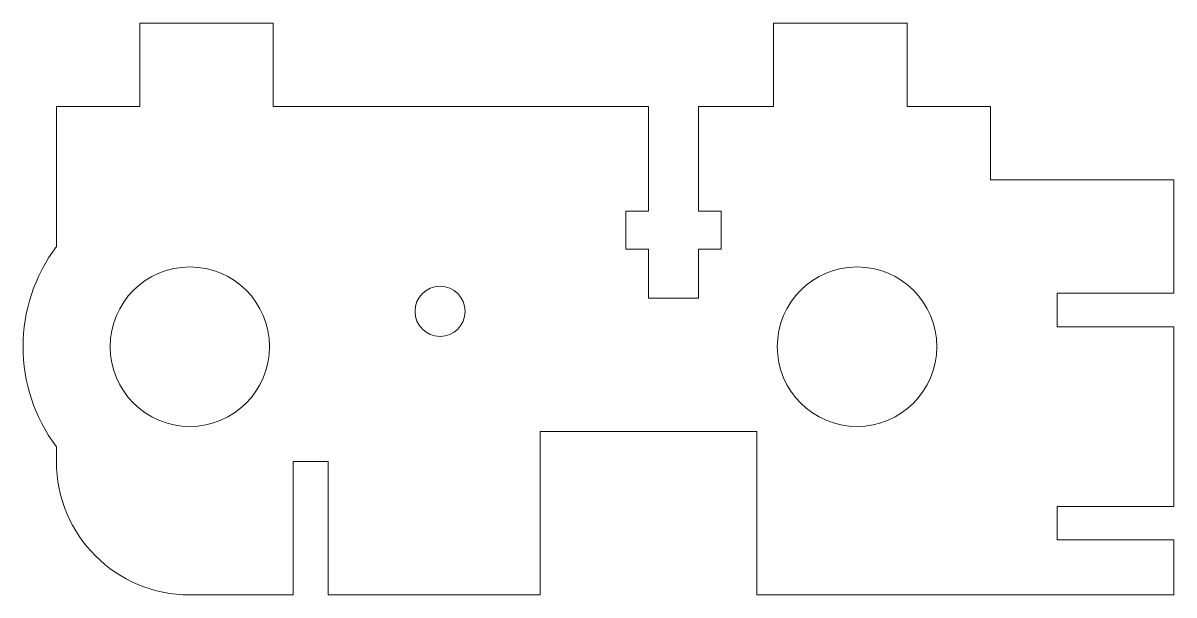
# Model space of a CAD drawing. Header units: millimetres. Extents: x -34.5 to 34.5, y -17.1 to 17.1.
import ezdxf

# ---------------------------------------------------------------- set-up
doc = ezdxf.new("R2010")
doc.units = ezdxf.units.MM
doc.layers.add('cuts', color=7, linetype='CONTINUOUS', lineweight=0, true_color=0x000000)

# ---------------------------------------------------------------- blocks, each defined once
blk = doc.blocks.new('m3-t-slot')
at = {"layer": 'cuts'}
for p, q in [((-1.5, 11.5), (1.5, 11.5)), ((-1.5, 8.55), (-1.5, 11.5)), ((1.5, 11.5), (1.5, 8.55)), ((-2.86, 6.28), (-2.86, 8.55)), ((-2.86, 8.55), (-1.5, 8.55)), ((1.5, 8.55), (2.86, 8.55)), ((2.86, 8.55), (2.86, 6.28)), ((-1.5, 6.28), (-2.86, 6.28)), ((-1.5, 0), (-1.5, 6.28)), ((1.5, 6.28), (1.5, 0)), ((2.86, 6.28), (1.5, 6.28))]:
    blk.add_line(p, q, dxfattribs=at)

msp = doc.modelspace()

# ---------------------------------------------------------------- linework, layer by layer
at = {"layer": 'cuts'}
for p, q in [((-27.5, 17.14), (-27.5, 12.14)), ((-27.5, 17.14), (-19.5, 17.14)), ((-19.5, 12.14), (-19.5, 17.14)), ((10.5, 17.14), (10.5, 12.14)), ((10.5, 17.14), (18.5, 17.14)), ((18.5, 12.14), (18.5, 17.14)), ((-32.5, 3.74), (-32.5, 12.14)), ((-27.5, 12.14), (-32.5, 12.14)), ((3, 12.14), (-19.5, 12.14)), ((10.5, 12.14), (6, 12.14)), ((23.5, 12.14), (18.5, 12.14)), ((23.5, 12.14), (23.5, 7.74)), ((23.5, 7.74), (34.5, 7.74)), ((34.5, 7.74), (34.5, 0.94)), ((34.5, 0.94), (27.5, 0.94)), ((27.5, 0.94), (27.5, -1.06)), ((27.5, -1.06), (34.5, -1.06)), ((34.5, -1.06), (34.5, -11.84)), ((9.5, -7.34), (-3.5, -7.34)), ((-3.5, -7.34), (-3.5, -17.14)), ((9.5, -17.14), (9.5, -7.34)), ((-32.5, -9.14), (-32.5, -8.26)), ((-18.3, -9.14), (-18.3, -17.14)), ((-16.2, -9.14), (-18.3, -9.14)), ((-16.2, -17.14), (-16.2, -9.14)), ((27.5, -11.84), (27.5, -13.84)), ((27.5, -11.84), (34.5, -11.84)), ((27.5, -13.84), (34.5, -13.84)), ((34.5, -13.84), (34.5, -17.14)), ((-18.3, -17.14), (-24.5, -17.14)), ((-3.5, -17.14), (-16.2, -17.14)), ((34.5, -17.14), (9.5, -17.14))]:
    msp.add_line(p, q, dxfattribs=at)
for centre, radius in [((-24.5, -2.26), 4.78), ((15.5, -2.26), 4.78), ((-9.5, -0.14), 1.5)]:
    msp.add_circle(centre, radius, dxfattribs=at)
for centre, radius, start, end in [((-24.5, -2.26), 10, 143.1301, 216.8699), ((-24.5, -9.14), 8, 180, 270)]:
    msp.add_arc(centre, radius, start, end, dxfattribs=at)

# ---------------------------------------------------------------- block references
at = {"layer": 'cuts', "yscale": -1, "rotation": 360}
msp.add_blockref('m3-t-slot', (4.5, 12.14), dxfattribs=at)

doc.saveas('drawing.dxf')
